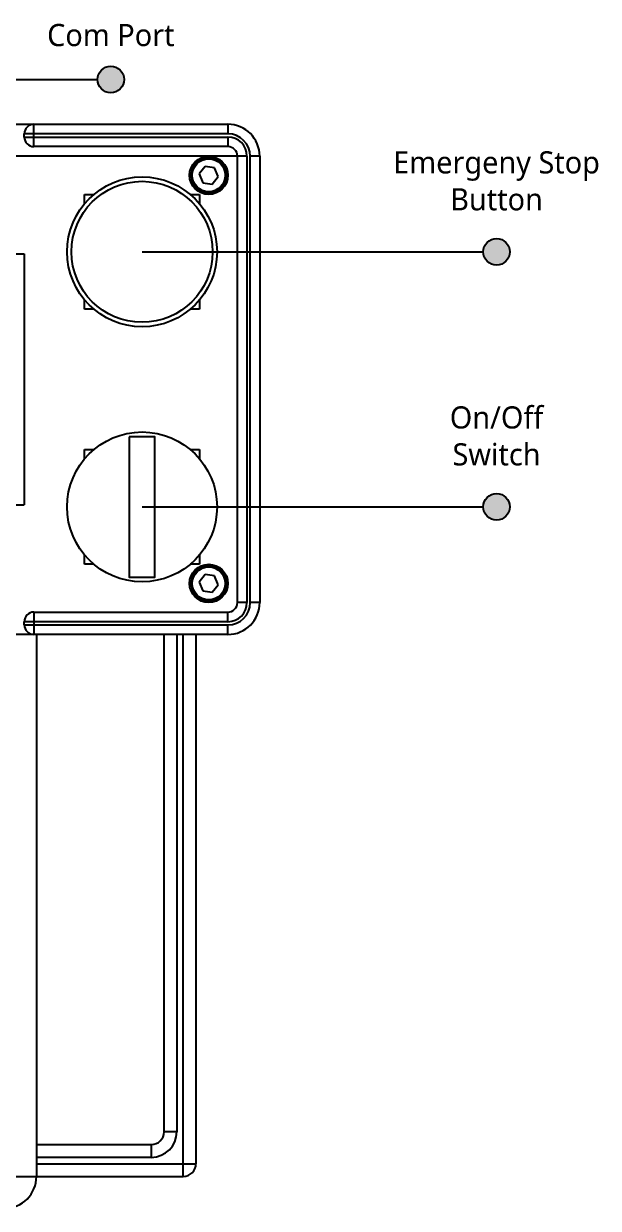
# Model space of a CAD drawing. Header units: millimetres. Extents: x 6 to 1086, y 5 to 917.
# Drawn here: x 145.4 to 210.3, y 648.4 to 782.1 of the extents above; entities that cross this region are included whole.
import ezdxf

# ---------------------------------------------------------------- set-up
doc = ezdxf.new("R2010")
doc.units = ezdxf.units.MM

msp = doc.modelspace()

# ---------------------------------------------------------------- hatches: boundary and pattern name
h = msp.add_hatch(color=256)
h.dxf.hatch_style = 1
h.paths.add_polyline_path([(153.75, 775.82, 1), (156.75, 775.82, 1)])
h = msp.add_hatch(color=256)
h.dxf.hatch_style = 1
h.paths.add_polyline_path([(200.28, 727.56, 1), (197.28, 727.56, 1)])
h.paths.add_polyline_path([(197.28, 756.36, 1), (200.28, 756.36, 1)])

# ---------------------------------------------------------------- linework, layer by layer
for p, q in [((125.25, 775.82), (153.75, 775.82)), ((158.78, 756.36), (197.28, 756.36)), ((158.78, 727.56), (197.28, 727.56))]:
    msp.add_line(p, q)
at = {"color": 7, "linetype": 'Continuous', "lineweight": 25}
for p, q in [((71.26, 770.76), (168.46, 770.76)), ((146.57, 768.24), (146.57, 770.76)), ((168.46, 770.76), (168.46, 769.68)), ((168.46, 769.68), (145.49, 769.68)), ((145.49, 769.32), (145.49, 769.68)), ((145.49, 769.32), (168.46, 769.32)), ((168.46, 769.32), (168.46, 768.24)), ((168.46, 768.24), (146.57, 768.24)), ((170.62, 767.16), (67.66, 767.16)), ((169.54, 716.76), (169.54, 767.16)), ((170.62, 767.16), (170.62, 716.76)), ((172.06, 767.16), (170.98, 767.16)), ((170.98, 716.76), (170.98, 767.16)), ((172.06, 767.16), (172.06, 716.76)), ((165.91, 766), (165.24, 765.16)), ((165.24, 765.16), (165.64, 764.16)), ((166.97, 765.85), (165.91, 766)), ((167.36, 764.85), (166.97, 765.85)), ((165.64, 764.16), (166.7, 764.01)), ((166.7, 764.01), (167.36, 764.85)), ((152.3, 761.8), (152.3, 762.84)), ((152.3, 762.84), (153.34, 762.84)), ((164.22, 762.84), (165.26, 762.84)), ((165.26, 762.84), (165.26, 761.8)), ((76.23, 756.15), (145.49, 756.15)), ((145.49, 756.15), (145.49, 727.78)), ((152.3, 749.88), (152.3, 750.93)), ((165.26, 750.93), (165.26, 749.88)), ((153.34, 749.88), (152.3, 749.88)), ((165.26, 749.88), (164.22, 749.88)), ((152.3, 733), (152.3, 734.04)), ((152.3, 734.04), (153.34, 734.04)), ((164.22, 734.04), (165.26, 734.04)), ((165.26, 734.04), (165.26, 733)), ((76.23, 727.78), (145.49, 727.78)), ((152.3, 721.08), (152.3, 722.13)), ((153.34, 721.08), (152.3, 721.08)), ((165.26, 721.08), (164.22, 721.08)), ((165.26, 722.13), (165.26, 721.08)), ((165.91, 719.92), (165.24, 719.08)), ((166.97, 719.77), (165.91, 719.92)), ((167.36, 718.77), (166.97, 719.77)), ((165.24, 719.08), (165.64, 718.08)), ((166.7, 717.93), (167.36, 718.77)), ((165.64, 718.08), (166.7, 717.93)), ((146.57, 715.68), (146.57, 713.16)), ((146.57, 715.68), (168.46, 715.68)), ((168.46, 714.6), (168.46, 715.68)), ((170.62, 716.76), (169.54, 716.76)), ((172.06, 716.76), (170.98, 716.76)), ((168.46, 714.6), (145.49, 714.6)), ((145.49, 714.24), (145.49, 714.6)), ((168.46, 713.16), (143.26, 713.16)), ((145.49, 714.24), (168.46, 714.24)), ((146.86, 713.16), (146.86, 651.96)), ((161.26, 657), (161.26, 713.16)), ((162.7, 713.16), (162.7, 657)), ((163.42, 651.96), (163.42, 713.16)), ((164.86, 713.16), (164.86, 653.4)), ((168.46, 713.16), (168.46, 714.24)), ((162.7, 657), (161.26, 657)), ((146.86, 655.56), (159.82, 655.56)), ((159.82, 655.56), (159.82, 654.12)), ((159.82, 654.12), (146.86, 654.12)), ((146.86, 653.4), (164.86, 653.4)), ((74.86, 651.96), (163.42, 651.96))]:
    msp.add_line(p, q, dxfattribs=at)
msp.add_lwpolyline([(157.34, 735.48), (157.34, 719.64), (160.22, 719.64), (160.22, 735.48)], close=True, dxfattribs=at)
for centre, radius in [((155.25, 775.82), 1.5), ((158.78, 756.36), 7.96), ((198.78, 756.36), 1.5), ((198.78, 727.56), 1.5)]:
    msp.add_circle(centre, radius)
for centre, radius in [((166.3, 765), 2.16), ((166.3, 765), 2.04), ((166.3, 765), 1.86), ((158.78, 756.36), 8.46), ((158.78, 727.56), 8.46), ((166.3, 718.92), 2.16), ((166.3, 718.92), 2.04), ((166.3, 718.92), 1.86)]:
    msp.add_circle(centre, radius, dxfattribs=at)
for centre, radius, start, end in [((146.57, 769.68), 1.08, 90, 180), ((168.46, 767.16), 3.6, 0, 90), ((146.57, 769.32), 1.08, 180, 270), ((168.46, 767.16), 2.52, 0, 90), ((168.46, 767.16), 2.16, 0, 90), ((168.46, 767.16), 1.08, 0, 90), ((146.57, 714.6), 1.08, 90, 180), ((168.46, 716.76), 2.52, 270, 0), ((168.46, 716.76), 2.16, 270, 0), ((168.46, 716.76), 1.08, 270, 0), ((168.46, 716.76), 3.6, 270, 0), ((146.57, 714.24), 1.08, 180, 270), ((159.82, 657), 2.88, 270, 0), ((159.82, 657), 1.44, 270, 0), ((163.42, 653.4), 1.44, 270, 0), ((143.26, 651.96), 3.6, 270, 0)]:
    msp.add_arc(centre, radius, start, end, dxfattribs=at)

# ---------------------------------------------------------------- texts
at = {"char_height": 2.5, "attachment_point": 5}
for s, width, heights, insert in [('{\\fYu Gothic UI|b0|i0|c0|p34;Com Port}', 24.2578, [3.85], (155.25, 780.82)), ('\\pxqc;{\\fYu Gothic UI|b0|i0|c0|p34;Emergeny Stop\\P\\pq*;Button}', 40.2693, [11.84], (198.78, 764.36)), ('{\\fYu Gothic UI|b0|i0|c0|p34;On/Off\\PSwitch}', 17.0955, [11.84], (198.78, 735.56))]:
    msp.add_mtext_dynamic_manual_height_columns(s, width=width, gutter_width=17.5, heights=heights, dxfattribs=dict(at, insert=insert))

doc.saveas('drawing.dxf')
